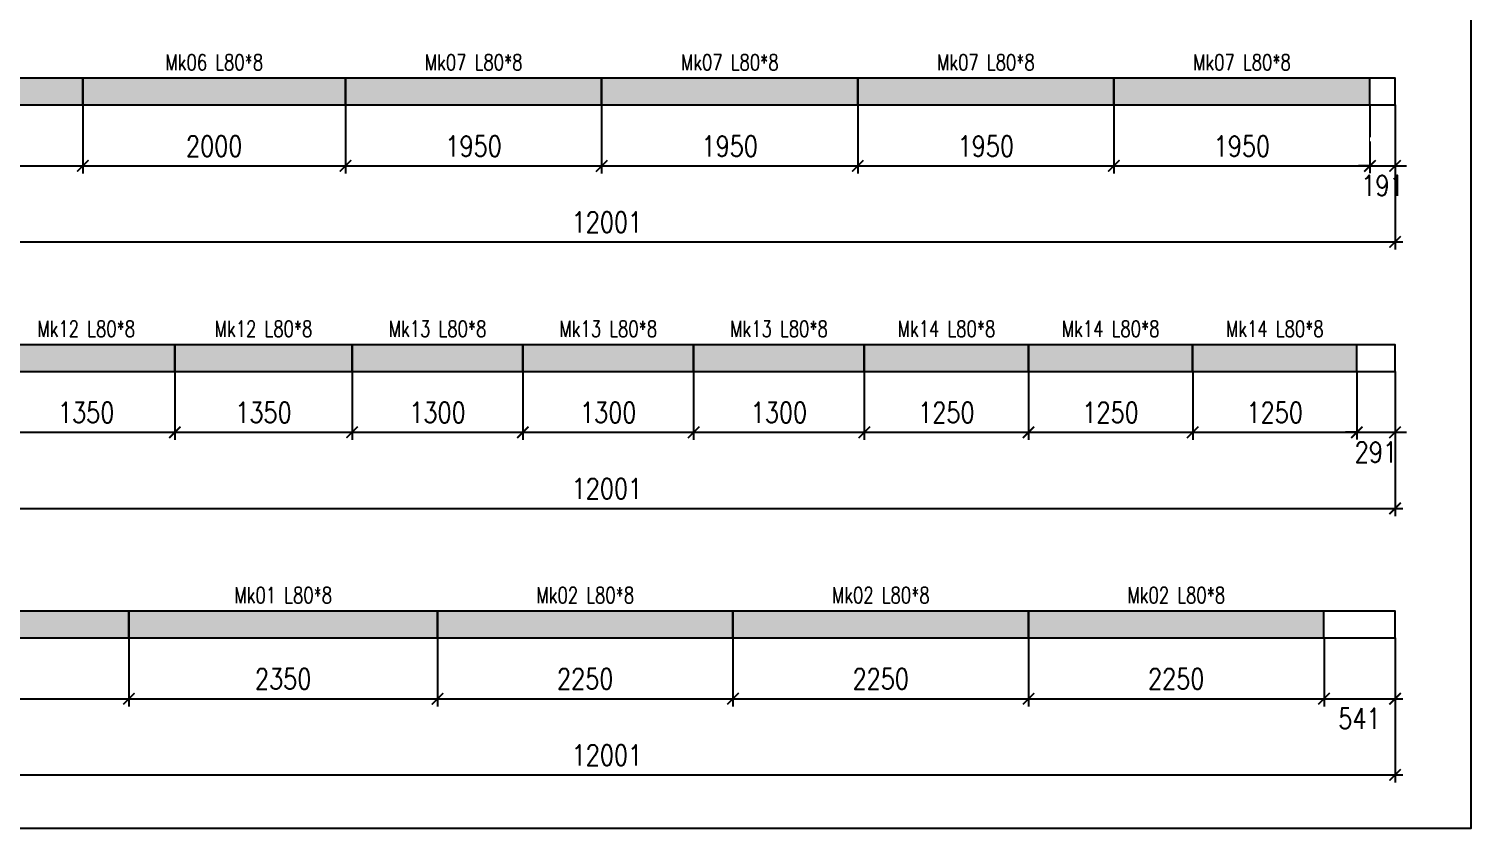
# Model space of a CAD drawing. Header units: millimetres. Extents: x -56 to 421004, y -1 to 91234.
# Drawn here: x 207586 to 218567, y 66235 to 72323 of the extents above; entities that cross this region are included whole.
import ezdxf
from ezdxf.enums import TextEntityAlignment as Align

# ---------------------------------------------------------------- set-up
doc = ezdxf.new("R2010")
doc.units = ezdxf.units.MM
doc.styles.add('EasyCutStyle', font='romans.shx', dxfattribs={"width": 0.8})
doc.styles.add('EasyCutStyleOptimezeBars', font='Romans.shx', dxfattribs={"width": 0.8})
doc.dimstyles.new('EasyCutDimOptimezeBars', dxfattribs={"dimscale": 57.971, "dimtxt": 2.7, "dimasz": 1.5, "dimexe": 1, "dimexo": 0, "dimgap": 1.25, "dimtad": 1, "dimdec": 1, "dimrnd": 0.5, "dimzin": 12, "dimdsep": 46, "dimtxsty": 'EasyCutStyleOptimezeBars', "dimblk": 'ARCHTICK', "dimblk1": 'ARCHTICK', "dimblk2": 'ARCHTICK', "dimcen": 1, "dimdle": 1, "dimclrd": 1, "dimclre": 1, "dimclrt": 3, "dimadec": 3, "dimazin": 0, "dimtfac": 1, "dimtdec": 1, "dimtix": 1, "dimtmove": 0, "dimatfit": 3, "dimfxl": 1, "dimtfill": 1, "dimtolj": 1, "dimtzin": 0, "dimarcsym": 0})

# ---------------------------------------------------------------- blocks, each defined once
blk = doc.blocks.new('_ArchTick')
at = {"color": 0, "linetype": 'ByBlock', "const_width": 0.15}
blk.add_lwpolyline([(-0.5, -0.5), (0.5, 0.5)], dxfattribs=at)
blk = doc.blocks.new('*D1271')
at = {"color": 1, "lineweight": -2}
for p, q in [((205997, 71743), (205997, 71221)), ((207997, 71743), (207997, 71221)), ((205939, 71279), (208055, 71279))]:
    blk.add_line(p, q, dxfattribs=at)
at = {"layer": 'Defpoints', "color": 0}
for p in [(205997, 71743), (207997, 71743), (207997, 71279)]:
    blk.add_point(p, dxfattribs=at)
at = {"color": 1, "lineweight": -2, "xscale": 86.9637, "yscale": 86.9637, "zscale": 86.9637, "rotation": 180}
blk.add_blockref('_ArchTick', (205997, 71279), dxfattribs=at)
at = {"color": 1, "lineweight": -2, "xscale": 86.9637, "yscale": 86.9637, "zscale": 86.9637}
blk.add_blockref('_ArchTick', (207997, 71279), dxfattribs=at)
at = {"color": 3, "insert": (206997, 71430), "char_height": 156.5, "attachment_point": 5, "style": 'EasyCutStyleOptimezeBars', "bg_fill": 3, "box_fill_scale": 1.1, "bg_fill_color": 256, "bg_fill_true_color": 13158600, "bg_fill_transparency": 6944336}
blk.add_mtext('\\A1;2000', dxfattribs=at)
blk = doc.blocks.new('*D1272')
at = {"color": 1, "lineweight": -2}
for p, q in [((207997, 71743), (207997, 71221)), ((209997, 71743), (209997, 71221)), ((207939, 71279), (210055, 71279))]:
    blk.add_line(p, q, dxfattribs=at)
at = {"layer": 'Defpoints', "color": 0}
for p in [(207997, 71743), (209997, 71743), (209997, 71279)]:
    blk.add_point(p, dxfattribs=at)
at = {"color": 1, "lineweight": -2, "xscale": 86.9637, "yscale": 86.9637, "zscale": 86.9637, "rotation": 180}
blk.add_blockref('_ArchTick', (207997, 71279), dxfattribs=at)
at = {"color": 1, "lineweight": -2, "xscale": 86.9637, "yscale": 86.9637, "zscale": 86.9637}
blk.add_blockref('_ArchTick', (209997, 71279), dxfattribs=at)
at = {"color": 3, "insert": (208997, 71430), "char_height": 156.5, "attachment_point": 5, "style": 'EasyCutStyleOptimezeBars', "bg_fill": 3, "box_fill_scale": 1.1, "bg_fill_color": 256, "bg_fill_true_color": 13158600, "bg_fill_transparency": 10862996}
blk.add_mtext('\\A1;2000', dxfattribs=at)
blk = doc.blocks.new('*D1273')
at = {"color": 1, "lineweight": -2}
for p, q in [((209997, 71743), (209997, 71221)), ((211947, 71743), (211947, 71221)), ((209939, 71279), (212005, 71279))]:
    blk.add_line(p, q, dxfattribs=at)
at = {"layer": 'Defpoints', "color": 0}
for p in [(209997, 71743), (211947, 71743), (211947, 71279)]:
    blk.add_point(p, dxfattribs=at)
at = {"color": 1, "lineweight": -2, "xscale": 86.9637, "yscale": 86.9637, "zscale": 86.9637, "rotation": 180}
blk.add_blockref('_ArchTick', (209997, 71279), dxfattribs=at)
at = {"color": 1, "lineweight": -2, "xscale": 86.9637, "yscale": 86.9637, "zscale": 86.9637}
blk.add_blockref('_ArchTick', (211947, 71279), dxfattribs=at)
at = {"color": 3, "insert": (210972, 71430), "char_height": 156.5, "attachment_point": 5, "style": 'EasyCutStyleOptimezeBars', "bg_fill": 3, "box_fill_scale": 1.1, "bg_fill_color": 256, "bg_fill_true_color": 13158600, "bg_fill_transparency": 5783820}
blk.add_mtext('\\A1;1950', dxfattribs=at)
blk = doc.blocks.new('*D1274')
at = {"color": 1, "lineweight": -2}
for p, q in [((211947, 71743), (211947, 71221)), ((213897, 71743), (213897, 71221)), ((211889, 71279), (213955, 71279))]:
    blk.add_line(p, q, dxfattribs=at)
at = {"layer": 'Defpoints', "color": 0}
for p in [(211947, 71743), (213897, 71743), (213897, 71279)]:
    blk.add_point(p, dxfattribs=at)
at = {"color": 1, "lineweight": -2, "xscale": 86.9637, "yscale": 86.9637, "zscale": 86.9637, "rotation": 180}
blk.add_blockref('_ArchTick', (211947, 71279), dxfattribs=at)
at = {"color": 1, "lineweight": -2, "xscale": 86.9637, "yscale": 86.9637, "zscale": 86.9637}
blk.add_blockref('_ArchTick', (213897, 71279), dxfattribs=at)
at = {"color": 3, "insert": (212922, 71430), "char_height": 156.5, "attachment_point": 5, "style": 'EasyCutStyleOptimezeBars', "bg_fill": 3, "box_fill_scale": 1.1, "bg_fill_color": 256, "bg_fill_true_color": 13158600, "bg_fill_transparency": 7929972}
blk.add_mtext('\\A1;1950', dxfattribs=at)
blk = doc.blocks.new('*D1275')
at = {"color": 1, "lineweight": -2}
for p, q in [((213897, 71743), (213897, 71221)), ((215847, 71743), (215847, 71221)), ((213839, 71279), (215905, 71279))]:
    blk.add_line(p, q, dxfattribs=at)
at = {"layer": 'Defpoints', "color": 0}
for p in [(213897, 71743), (215847, 71743), (215847, 71279)]:
    blk.add_point(p, dxfattribs=at)
at = {"color": 1, "lineweight": -2, "xscale": 86.9637, "yscale": 86.9637, "zscale": 86.9637, "rotation": 180}
blk.add_blockref('_ArchTick', (213897, 71279), dxfattribs=at)
at = {"color": 1, "lineweight": -2, "xscale": 86.9637, "yscale": 86.9637, "zscale": 86.9637}
blk.add_blockref('_ArchTick', (215847, 71279), dxfattribs=at)
at = {"color": 3, "insert": (214872, 71430), "char_height": 156.5, "attachment_point": 5, "style": 'EasyCutStyleOptimezeBars', "bg_fill": 3, "box_fill_scale": 1.1, "bg_fill_color": 256, "bg_fill_true_color": 13158600, "bg_fill_transparency": 6252140}
blk.add_mtext('\\A1;1950', dxfattribs=at)
blk = doc.blocks.new('*D1276')
at = {"color": 1, "lineweight": -2}
for p, q in [((215847, 71743), (215847, 71221)), ((217797, 71743), (217797, 71221)), ((215789, 71279), (217855, 71279))]:
    blk.add_line(p, q, dxfattribs=at)
at = {"layer": 'Defpoints', "color": 0}
for p in [(215847, 71743), (217797, 71743), (217797, 71279)]:
    blk.add_point(p, dxfattribs=at)
at = {"color": 1, "lineweight": -2, "xscale": 86.9637, "yscale": 86.9637, "zscale": 86.9637, "rotation": 180}
blk.add_blockref('_ArchTick', (215847, 71279), dxfattribs=at)
at = {"color": 1, "lineweight": -2, "xscale": 86.9637, "yscale": 86.9637, "zscale": 86.9637}
blk.add_blockref('_ArchTick', (217797, 71279), dxfattribs=at)
at = {"color": 3, "insert": (216822, 71430), "char_height": 156.5, "attachment_point": 5, "style": 'EasyCutStyleOptimezeBars', "bg_fill": 3, "box_fill_scale": 1.1, "bg_fill_color": 256, "bg_fill_true_color": 13158600, "bg_fill_transparency": 6616284}
blk.add_mtext('\\A1;1950', dxfattribs=at)
blk = doc.blocks.new('*D1277')
at = {"color": 1, "lineweight": -2}
for p, q in [((217797, 71743), (217797, 71221)), ((217988, 71743), (217988, 71221)), ((217797, 71279), (217710, 71279)), ((217797, 71279), (217988, 71279)), ((217988, 71279), (218075, 71279))]:
    blk.add_line(p, q, dxfattribs=at)
at = {"layer": 'Defpoints', "color": 0}
for p in [(217797, 71743), (217988, 71743), (217988, 71279)]:
    blk.add_point(p, dxfattribs=at)
at = {"color": 1, "lineweight": -2, "xscale": 86.9637, "yscale": 86.9637, "zscale": 86.9637}
blk.add_blockref('_ArchTick', (217797, 71279), dxfattribs=at)
at = {"color": 1, "lineweight": -2, "xscale": 86.9637, "yscale": 86.9637, "zscale": 86.9637, "rotation": 180}
blk.add_blockref('_ArchTick', (217988, 71279), dxfattribs=at)
at = {"color": 3, "char_height": 156.5, "attachment_point": 5, "style": 'EasyCutStyleOptimezeBars', "bg_fill": 3, "box_fill_scale": 1.1, "bg_fill_color": 256, "bg_fill_true_color": 13158600}
for s, insert, bg_fill_transparency in [('\\A1;', (217892, 71482), 6736508), ('\\A1;191', (217892, 71129), 6743052)]:
    blk.add_mtext(s, dxfattribs=dict(at, insert=insert, bg_fill_transparency=bg_fill_transparency))
blk = doc.blocks.new('*D1278')
at = {"color": 1, "lineweight": -2}
for p, q in [((205987, 71743), (205987, 70642)), ((217988, 71743), (217988, 70642)), ((205929, 70700), (218046, 70700))]:
    blk.add_line(p, q, dxfattribs=at)
at = {"layer": 'Defpoints', "color": 0}
for p in [(205987, 71743), (217988, 71743), (217988, 70700)]:
    blk.add_point(p, dxfattribs=at)
at = {"color": 1, "lineweight": -2, "xscale": 86.9637, "yscale": 86.9637, "zscale": 86.9637, "rotation": 180}
blk.add_blockref('_ArchTick', (205987, 70700), dxfattribs=at)
at = {"color": 1, "lineweight": -2, "xscale": 86.9637, "yscale": 86.9637, "zscale": 86.9637}
blk.add_blockref('_ArchTick', (217988, 70700), dxfattribs=at)
at = {"color": 3, "insert": (211987, 70850), "char_height": 156.5, "attachment_point": 5, "style": 'EasyCutStyleOptimezeBars', "bg_fill": 3, "box_fill_scale": 1.1, "bg_fill_color": 256, "bg_fill_true_color": 13158600, "bg_fill_transparency": 9117140}
blk.add_mtext('\\A1;12001', dxfattribs=at)
blk = doc.blocks.new('*D1281')
at = {"color": 1, "lineweight": -2}
for p, q in [((207347, 69714), (207347, 69192)), ((208697, 69714), (208697, 69192)), ((207289, 69250), (208755, 69250))]:
    blk.add_line(p, q, dxfattribs=at)
at = {"layer": 'Defpoints', "color": 0}
for p in [(207347, 69714), (208697, 69714), (208697, 69250)]:
    blk.add_point(p, dxfattribs=at)
at = {"color": 1, "lineweight": -2, "xscale": 86.9637, "yscale": 86.9637, "zscale": 86.9637, "rotation": 180}
blk.add_blockref('_ArchTick', (207347, 69250), dxfattribs=at)
at = {"color": 1, "lineweight": -2, "xscale": 86.9637, "yscale": 86.9637, "zscale": 86.9637}
blk.add_blockref('_ArchTick', (208697, 69250), dxfattribs=at)
at = {"color": 3, "insert": (208022, 69401), "char_height": 156.5, "attachment_point": 5, "style": 'EasyCutStyleOptimezeBars', "bg_fill": 3, "box_fill_scale": 1.1, "bg_fill_color": 256, "bg_fill_true_color": 13158600, "bg_fill_transparency": 7587980}
blk.add_mtext('\\A1;1350', dxfattribs=at)
blk = doc.blocks.new('*D1282')
at = {"color": 1, "lineweight": -2}
for p, q in [((208697, 69714), (208697, 69192)), ((210047, 69714), (210047, 69192)), ((208639, 69250), (210105, 69250))]:
    blk.add_line(p, q, dxfattribs=at)
at = {"layer": 'Defpoints', "color": 0}
for p in [(208697, 69714), (210047, 69714), (210047, 69250)]:
    blk.add_point(p, dxfattribs=at)
at = {"color": 1, "lineweight": -2, "xscale": 86.9637, "yscale": 86.9637, "zscale": 86.9637, "rotation": 180}
blk.add_blockref('_ArchTick', (208697, 69250), dxfattribs=at)
at = {"color": 1, "lineweight": -2, "xscale": 86.9637, "yscale": 86.9637, "zscale": 86.9637}
blk.add_blockref('_ArchTick', (210047, 69250), dxfattribs=at)
at = {"color": 3, "insert": (209372, 69401), "char_height": 156.5, "attachment_point": 5, "style": 'EasyCutStyleOptimezeBars', "bg_fill": 3, "box_fill_scale": 1.1, "bg_fill_color": 256, "bg_fill_true_color": 13158600, "bg_fill_transparency": 0}
blk.add_mtext('\\A1;1350', dxfattribs=at)
blk = doc.blocks.new('*D1283')
at = {"color": 1, "lineweight": -2}
for p, q in [((210047, 69714), (210047, 69192)), ((211347, 69714), (211347, 69192)), ((209989, 69250), (211405, 69250))]:
    blk.add_line(p, q, dxfattribs=at)
at = {"layer": 'Defpoints', "color": 0}
for p in [(210047, 69714), (211347, 69714), (211347, 69250)]:
    blk.add_point(p, dxfattribs=at)
at = {"color": 1, "lineweight": -2, "xscale": 86.9637, "yscale": 86.9637, "zscale": 86.9637, "rotation": 180}
blk.add_blockref('_ArchTick', (210047, 69250), dxfattribs=at)
at = {"color": 1, "lineweight": -2, "xscale": 86.9637, "yscale": 86.9637, "zscale": 86.9637}
blk.add_blockref('_ArchTick', (211347, 69250), dxfattribs=at)
at = {"color": 3, "insert": (210697, 69401), "char_height": 156.5, "attachment_point": 5, "style": 'EasyCutStyleOptimezeBars', "bg_fill": 3, "box_fill_scale": 1.1, "bg_fill_color": 256, "bg_fill_true_color": 13158600, "bg_fill_transparency": 5006320}
blk.add_mtext('\\A1;1300', dxfattribs=at)
blk = doc.blocks.new('*D1284')
at = {"color": 1, "lineweight": -2}
for p, q in [((211347, 69714), (211347, 69192)), ((212647, 69714), (212647, 69192)), ((211289, 69250), (212705, 69250))]:
    blk.add_line(p, q, dxfattribs=at)
at = {"layer": 'Defpoints', "color": 0}
for p in [(211347, 69714), (212647, 69714), (212647, 69250)]:
    blk.add_point(p, dxfattribs=at)
at = {"color": 1, "lineweight": -2, "xscale": 86.9637, "yscale": 86.9637, "zscale": 86.9637, "rotation": 180}
blk.add_blockref('_ArchTick', (211347, 69250), dxfattribs=at)
at = {"color": 1, "lineweight": -2, "xscale": 86.9637, "yscale": 86.9637, "zscale": 86.9637}
blk.add_blockref('_ArchTick', (212647, 69250), dxfattribs=at)
at = {"color": 3, "insert": (211997, 69401), "char_height": 156.5, "attachment_point": 5, "style": 'EasyCutStyleOptimezeBars', "bg_fill": 3, "box_fill_scale": 1.1, "bg_fill_color": 256, "bg_fill_true_color": 13158600, "bg_fill_transparency": 7606800}
blk.add_mtext('\\A1;1300', dxfattribs=at)
blk = doc.blocks.new('*D1285')
at = {"color": 1, "lineweight": -2}
for p, q in [((212647, 69714), (212647, 69192)), ((213947, 69714), (213947, 69192)), ((212589, 69250), (214005, 69250))]:
    blk.add_line(p, q, dxfattribs=at)
at = {"layer": 'Defpoints', "color": 0}
for p in [(212647, 69714), (213947, 69714), (213947, 69250)]:
    blk.add_point(p, dxfattribs=at)
at = {"color": 1, "lineweight": -2, "xscale": 86.9637, "yscale": 86.9637, "zscale": 86.9637, "rotation": 180}
blk.add_blockref('_ArchTick', (212647, 69250), dxfattribs=at)
at = {"color": 1, "lineweight": -2, "xscale": 86.9637, "yscale": 86.9637, "zscale": 86.9637}
blk.add_blockref('_ArchTick', (213947, 69250), dxfattribs=at)
at = {"color": 3, "insert": (213297, 69401), "char_height": 156.5, "attachment_point": 5, "style": 'EasyCutStyleOptimezeBars', "bg_fill": 3, "box_fill_scale": 1.1, "bg_fill_color": 256, "bg_fill_true_color": 13158600, "bg_fill_transparency": 7615328}
blk.add_mtext('\\A1;1300', dxfattribs=at)
blk = doc.blocks.new('*D1286')
at = {"color": 1, "lineweight": -2}
for p, q in [((213947, 69714), (213947, 69192)), ((215197, 69714), (215197, 69192)), ((213889, 69250), (215255, 69250))]:
    blk.add_line(p, q, dxfattribs=at)
at = {"layer": 'Defpoints', "color": 0}
for p in [(213947, 69714), (215197, 69714), (215197, 69250)]:
    blk.add_point(p, dxfattribs=at)
at = {"color": 1, "lineweight": -2, "xscale": 86.9637, "yscale": 86.9637, "zscale": 86.9637, "rotation": 180}
blk.add_blockref('_ArchTick', (213947, 69250), dxfattribs=at)
at = {"color": 1, "lineweight": -2, "xscale": 86.9637, "yscale": 86.9637, "zscale": 86.9637}
blk.add_blockref('_ArchTick', (215197, 69250), dxfattribs=at)
at = {"color": 3, "insert": (214572, 69401), "char_height": 156.5, "attachment_point": 5, "style": 'EasyCutStyleOptimezeBars', "bg_fill": 3, "box_fill_scale": 1.1, "bg_fill_color": 256, "bg_fill_true_color": 13158600, "bg_fill_transparency": 7623856}
blk.add_mtext('\\A1;1250', dxfattribs=at)
blk = doc.blocks.new('*D1287')
at = {"color": 1, "lineweight": -2}
for p, q in [((215197, 69714), (215197, 69192)), ((216447, 69714), (216447, 69192)), ((215139, 69250), (216505, 69250))]:
    blk.add_line(p, q, dxfattribs=at)
at = {"layer": 'Defpoints', "color": 0}
for p in [(215197, 69714), (216447, 69714), (216447, 69250)]:
    blk.add_point(p, dxfattribs=at)
at = {"color": 1, "lineweight": -2, "xscale": 86.9637, "yscale": 86.9637, "zscale": 86.9637, "rotation": 180}
blk.add_blockref('_ArchTick', (215197, 69250), dxfattribs=at)
at = {"color": 1, "lineweight": -2, "xscale": 86.9637, "yscale": 86.9637, "zscale": 86.9637}
blk.add_blockref('_ArchTick', (216447, 69250), dxfattribs=at)
at = {"color": 3, "insert": (215822, 69401), "char_height": 156.5, "attachment_point": 5, "style": 'EasyCutStyleOptimezeBars', "bg_fill": 3, "box_fill_scale": 1.1, "bg_fill_color": 256, "bg_fill_true_color": 13158600, "bg_fill_transparency": 5007504}
blk.add_mtext('\\A1;1250', dxfattribs=at)
blk = doc.blocks.new('*D1288')
at = {"color": 1, "lineweight": -2}
for p, q in [((216447, 69714), (216447, 69192)), ((217697, 69714), (217697, 69192)), ((216389, 69250), (217755, 69250))]:
    blk.add_line(p, q, dxfattribs=at)
at = {"layer": 'Defpoints', "color": 0}
for p in [(216447, 69714), (217697, 69714), (217697, 69250)]:
    blk.add_point(p, dxfattribs=at)
at = {"color": 1, "lineweight": -2, "xscale": 86.9637, "yscale": 86.9637, "zscale": 86.9637, "rotation": 180}
blk.add_blockref('_ArchTick', (216447, 69250), dxfattribs=at)
at = {"color": 1, "lineweight": -2, "xscale": 86.9637, "yscale": 86.9637, "zscale": 86.9637}
blk.add_blockref('_ArchTick', (217697, 69250), dxfattribs=at)
at = {"color": 3, "insert": (217072, 69401), "char_height": 156.5, "attachment_point": 5, "style": 'EasyCutStyleOptimezeBars', "bg_fill": 3, "box_fill_scale": 1.1, "bg_fill_color": 256, "bg_fill_true_color": 13158600, "bg_fill_transparency": 7639568}
blk.add_mtext('\\A1;1250', dxfattribs=at)
blk = doc.blocks.new('*D1289')
at = {"color": 1, "lineweight": -2}
for p, q in [((217697, 69714), (217697, 69192)), ((217988, 69714), (217988, 69192)), ((217697, 69250), (217610, 69250)), ((217697, 69250), (217988, 69250)), ((217988, 69250), (218075, 69250))]:
    blk.add_line(p, q, dxfattribs=at)
at = {"layer": 'Defpoints', "color": 0}
for p in [(217697, 69714), (217988, 69714), (217988, 69250)]:
    blk.add_point(p, dxfattribs=at)
at = {"color": 1, "lineweight": -2, "xscale": 86.9637, "yscale": 86.9637, "zscale": 86.9637}
blk.add_blockref('_ArchTick', (217697, 69250), dxfattribs=at)
at = {"color": 1, "lineweight": -2, "xscale": 86.9637, "yscale": 86.9637, "zscale": 86.9637, "rotation": 180}
blk.add_blockref('_ArchTick', (217988, 69250), dxfattribs=at)
at = {"color": 3, "char_height": 156.5, "attachment_point": 5, "style": 'EasyCutStyleOptimezeBars', "bg_fill": 3, "box_fill_scale": 1.1, "bg_fill_color": 256, "bg_fill_true_color": 13158600}
for s, insert, bg_fill_transparency in [('\\A1;', (217842, 69453), 4837207), ('\\A1;291', (217842, 69099), 0)]:
    blk.add_mtext(s, dxfattribs=dict(at, insert=insert, bg_fill_transparency=bg_fill_transparency))
blk = doc.blocks.new('*D1290')
at = {"color": 1, "lineweight": -2}
for p, q in [((205987, 69714), (205987, 68612)), ((217988, 69714), (217988, 68612)), ((205929, 68670), (218046, 68670))]:
    blk.add_line(p, q, dxfattribs=at)
at = {"layer": 'Defpoints', "color": 0}
for p in [(205987, 69714), (217988, 69714), (217988, 68670)]:
    blk.add_point(p, dxfattribs=at)
at = {"color": 1, "lineweight": -2, "xscale": 86.9637, "yscale": 86.9637, "zscale": 86.9637, "rotation": 180}
blk.add_blockref('_ArchTick', (205987, 68670), dxfattribs=at)
at = {"color": 1, "lineweight": -2, "xscale": 86.9637, "yscale": 86.9637, "zscale": 86.9637}
blk.add_blockref('_ArchTick', (217988, 68670), dxfattribs=at)
at = {"color": 3, "insert": (211987, 68821), "char_height": 156.5, "attachment_point": 5, "style": 'EasyCutStyleOptimezeBars', "bg_fill": 3, "box_fill_scale": 1.1, "bg_fill_color": 256, "bg_fill_true_color": 13158600, "bg_fill_transparency": 0}
blk.add_mtext('\\A1;12001', dxfattribs=at)
blk = doc.blocks.new('*D1292')
at = {"color": 1, "lineweight": -2}
for p, q in [((205997, 67685), (205997, 67163)), ((208347, 67685), (208347, 67163)), ((205939, 67221), (208405, 67221))]:
    blk.add_line(p, q, dxfattribs=at)
at = {"layer": 'Defpoints', "color": 0}
for p in [(205997, 67685), (208347, 67685), (208347, 67221)]:
    blk.add_point(p, dxfattribs=at)
at = {"color": 1, "lineweight": -2, "xscale": 86.9637, "yscale": 86.9637, "zscale": 86.9637, "rotation": 180}
blk.add_blockref('_ArchTick', (205997, 67221), dxfattribs=at)
at = {"color": 1, "lineweight": -2, "xscale": 86.9637, "yscale": 86.9637, "zscale": 86.9637}
blk.add_blockref('_ArchTick', (208347, 67221), dxfattribs=at)
at = {"color": 3, "insert": (207172, 67372), "char_height": 156.5, "attachment_point": 5, "style": 'EasyCutStyleOptimezeBars', "bg_fill": 3, "box_fill_scale": 1.1, "bg_fill_color": 256, "bg_fill_true_color": 13158600, "bg_fill_transparency": 10875896}
blk.add_mtext('\\A1;2350', dxfattribs=at)
blk = doc.blocks.new('*D1293')
at = {"color": 1, "lineweight": -2}
for p, q in [((208347, 67685), (208347, 67163)), ((210697, 67685), (210697, 67163)), ((208289, 67221), (210755, 67221))]:
    blk.add_line(p, q, dxfattribs=at)
at = {"layer": 'Defpoints', "color": 0}
for p in [(208347, 67685), (210697, 67685), (210697, 67221)]:
    blk.add_point(p, dxfattribs=at)
at = {"color": 1, "lineweight": -2, "xscale": 86.9637, "yscale": 86.9637, "zscale": 86.9637, "rotation": 180}
blk.add_blockref('_ArchTick', (208347, 67221), dxfattribs=at)
at = {"color": 1, "lineweight": -2, "xscale": 86.9637, "yscale": 86.9637, "zscale": 86.9637}
blk.add_blockref('_ArchTick', (210697, 67221), dxfattribs=at)
at = {"color": 3, "insert": (209522, 67372), "char_height": 156.5, "attachment_point": 5, "style": 'EasyCutStyleOptimezeBars', "bg_fill": 3, "box_fill_scale": 1.1, "bg_fill_color": 256, "bg_fill_true_color": 13158600, "bg_fill_transparency": 7850560}
blk.add_mtext('\\A1;2350', dxfattribs=at)
blk = doc.blocks.new('*D1294')
at = {"color": 1, "lineweight": -2}
for p, q in [((210697, 67685), (210697, 67163)), ((212947, 67685), (212947, 67163)), ((210639, 67221), (213005, 67221))]:
    blk.add_line(p, q, dxfattribs=at)
at = {"layer": 'Defpoints', "color": 0}
for p in [(210697, 67685), (212947, 67685), (212947, 67221)]:
    blk.add_point(p, dxfattribs=at)
at = {"color": 1, "lineweight": -2, "xscale": 86.9637, "yscale": 86.9637, "zscale": 86.9637, "rotation": 180}
blk.add_blockref('_ArchTick', (210697, 67221), dxfattribs=at)
at = {"color": 1, "lineweight": -2, "xscale": 86.9637, "yscale": 86.9637, "zscale": 86.9637}
blk.add_blockref('_ArchTick', (212947, 67221), dxfattribs=at)
at = {"color": 3, "insert": (211822, 67372), "char_height": 156.5, "attachment_point": 5, "style": 'EasyCutStyleOptimezeBars', "bg_fill": 3, "box_fill_scale": 1.1, "bg_fill_color": 256, "bg_fill_true_color": 13158600, "bg_fill_transparency": 10875896}
blk.add_mtext('\\A1;2250', dxfattribs=at)
blk = doc.blocks.new('*D1295')
at = {"color": 1, "lineweight": -2}
for p, q in [((212947, 67685), (212947, 67163)), ((215197, 67685), (215197, 67163)), ((212889, 67221), (215255, 67221))]:
    blk.add_line(p, q, dxfattribs=at)
at = {"layer": 'Defpoints', "color": 0}
for p in [(212947, 67685), (215197, 67685), (215197, 67221)]:
    blk.add_point(p, dxfattribs=at)
at = {"color": 1, "lineweight": -2, "xscale": 86.9637, "yscale": 86.9637, "zscale": 86.9637, "rotation": 180}
blk.add_blockref('_ArchTick', (212947, 67221), dxfattribs=at)
at = {"color": 1, "lineweight": -2, "xscale": 86.9637, "yscale": 86.9637, "zscale": 86.9637}
blk.add_blockref('_ArchTick', (215197, 67221), dxfattribs=at)
at = {"color": 3, "insert": (214072, 67372), "char_height": 156.5, "attachment_point": 5, "style": 'EasyCutStyleOptimezeBars', "bg_fill": 3, "box_fill_scale": 1.1, "bg_fill_color": 256, "bg_fill_true_color": 13158600, "bg_fill_transparency": 5169944}
blk.add_mtext('\\A1;2250', dxfattribs=at)
blk = doc.blocks.new('*D1296')
at = {"color": 1, "lineweight": -2}
for p, q in [((215197, 67685), (215197, 67163)), ((217447, 67685), (217447, 67163)), ((215139, 67221), (217505, 67221))]:
    blk.add_line(p, q, dxfattribs=at)
at = {"layer": 'Defpoints', "color": 0}
for p in [(215197, 67685), (217447, 67685), (217447, 67221)]:
    blk.add_point(p, dxfattribs=at)
at = {"color": 1, "lineweight": -2, "xscale": 86.9637, "yscale": 86.9637, "zscale": 86.9637, "rotation": 180}
blk.add_blockref('_ArchTick', (215197, 67221), dxfattribs=at)
at = {"color": 1, "lineweight": -2, "xscale": 86.9637, "yscale": 86.9637, "zscale": 86.9637}
blk.add_blockref('_ArchTick', (217447, 67221), dxfattribs=at)
at = {"color": 3, "insert": (216322, 67372), "char_height": 156.5, "attachment_point": 5, "style": 'EasyCutStyleOptimezeBars', "bg_fill": 3, "box_fill_scale": 1.1, "bg_fill_color": 256, "bg_fill_true_color": 13158600, "bg_fill_transparency": 10876412}
blk.add_mtext('\\A1;2250', dxfattribs=at)
blk = doc.blocks.new('*D1297')
at = {"color": 1, "lineweight": -2}
for p, q in [((217447, 67685), (217447, 67163)), ((217988, 67685), (217988, 67163)), ((217389, 67221), (218046, 67221))]:
    blk.add_line(p, q, dxfattribs=at)
at = {"layer": 'Defpoints', "color": 0}
for p in [(217447, 67685), (217988, 67685), (217988, 67221)]:
    blk.add_point(p, dxfattribs=at)
at = {"color": 1, "lineweight": -2, "xscale": 86.9637, "yscale": 86.9637, "zscale": 86.9637, "rotation": 180}
blk.add_blockref('_ArchTick', (217447, 67221), dxfattribs=at)
at = {"color": 1, "lineweight": -2, "xscale": 86.9637, "yscale": 86.9637, "zscale": 86.9637}
blk.add_blockref('_ArchTick', (217988, 67221), dxfattribs=at)
at = {"color": 3, "insert": (217717, 67424), "char_height": 156.5, "attachment_point": 5, "style": 'EasyCutStyleOptimezeBars', "bg_fill": 3, "box_fill_scale": 1.1, "bg_fill_color": 256, "bg_fill_true_color": 13158600, "bg_fill_transparency": 4837207}
blk.add_mtext('\\A1;', dxfattribs=at)
at = {"color": 3, "insert": (217717, 67070), "char_height": 156.5, "attachment_point": 5, "style": 'EasyCutStyleOptimezeBars', "bg_fill": 3, "box_fill_scale": 1.1, "bg_fill_color": 256, "bg_fill_true_color": 13158600, "bg_fill_transparency": 0}
blk.add_mtext('\\A1;541', dxfattribs=at)
blk = doc.blocks.new('*D1298')
at = {"color": 1, "lineweight": -2}
for p, q in [((205987, 67685), (205987, 66583)), ((217988, 67685), (217988, 66583)), ((205929, 66641), (218046, 66641))]:
    blk.add_line(p, q, dxfattribs=at)
at = {"layer": 'Defpoints', "color": 0}
for p in [(205987, 67685), (217988, 67685), (217988, 66641)]:
    blk.add_point(p, dxfattribs=at)
at = {"color": 1, "lineweight": -2, "xscale": 86.9637, "yscale": 86.9637, "zscale": 86.9637, "rotation": 180}
blk.add_blockref('_ArchTick', (205987, 66641), dxfattribs=at)
at = {"color": 1, "lineweight": -2, "xscale": 86.9637, "yscale": 86.9637, "zscale": 86.9637}
blk.add_blockref('_ArchTick', (217988, 66641), dxfattribs=at)
at = {"color": 3, "insert": (211987, 66792), "char_height": 156.5, "attachment_point": 5, "style": 'EasyCutStyleOptimezeBars', "bg_fill": 3, "box_fill_scale": 1.1, "bg_fill_color": 256, "bg_fill_true_color": 13158600, "bg_fill_transparency": 5172584}
blk.add_mtext('\\A1;12001', dxfattribs=at)

msp = doc.modelspace()

# ---------------------------------------------------------------- linework, layer by layer
at = {"color": 5}
msp.add_lwpolyline([(201348.56, 66235.37), (218567.37, 66235.37), (218567.37, 78410.29), (201348.56, 78410.29)], close=True, dxfattribs=at)
at = {"color": 231, "true_color": 0xfd58be}
for points in [[(205986.62, 71743.08), (217987.62, 71743.08), (217987.62, 71945.99), (205986.62, 71945.99)], [(205986.62, 69713.92), (217987.62, 69713.92), (217987.62, 69916.84), (205986.62, 69916.84)], [(205986.62, 67684.77), (217987.62, 67684.77), (217987.62, 67887.68), (205986.62, 67887.68)]]:
    msp.add_lwpolyline(points, close=True, dxfattribs=at)
at = {"color": 7}
for points in [[(205996.62, 71743.08), (207996.62, 71743.08), (207996.62, 71945.99), (205996.62, 71945.99)], [(207996.62, 71743.08), (209996.62, 71743.08), (209996.62, 71945.99), (207996.62, 71945.99)], [(209996.62, 71743.08), (211946.62, 71743.08), (211946.62, 71945.99), (209996.62, 71945.99)], [(211946.62, 71743.08), (213896.62, 71743.08), (213896.62, 71945.99), (211946.62, 71945.99)], [(213896.62, 71743.08), (215846.62, 71743.08), (215846.62, 71945.99), (213896.62, 71945.99)], [(215846.62, 71743.08), (217796.62, 71743.08), (217796.62, 71945.99), (215846.62, 71945.99)], [(207346.62, 69713.92), (208696.62, 69713.92), (208696.62, 69916.84), (207346.62, 69916.84)], [(208696.62, 69713.92), (210046.62, 69713.92), (210046.62, 69916.84), (208696.62, 69916.84)], [(210046.62, 69713.92), (211346.62, 69713.92), (211346.62, 69916.84), (210046.62, 69916.84)], [(211346.62, 69713.92), (212646.62, 69713.92), (212646.62, 69916.84), (211346.62, 69916.84)], [(212646.62, 69713.92), (213946.62, 69713.92), (213946.62, 69916.84), (212646.62, 69916.84)], [(213946.62, 69713.92), (215196.62, 69713.92), (215196.62, 69916.84), (213946.62, 69916.84)], [(215196.62, 69713.92), (216446.62, 69713.92), (216446.62, 69916.84), (215196.62, 69916.84)], [(216446.62, 69713.92), (217696.62, 69713.92), (217696.62, 69916.84), (216446.62, 69916.84)], [(205996.62, 67684.77), (208346.62, 67684.77), (208346.62, 67887.68), (205996.62, 67887.68)], [(208346.62, 67684.77), (210696.62, 67684.77), (210696.62, 67887.68), (208346.62, 67887.68)], [(210696.62, 67684.77), (212946.62, 67684.77), (212946.62, 67887.68), (210696.62, 67887.68)], [(212946.62, 67684.77), (215196.62, 67684.77), (215196.62, 67887.68), (212946.62, 67887.68)], [(215196.62, 67684.77), (217446.62, 67684.77), (217446.62, 67887.68), (215196.62, 67887.68)]]:
    msp.add_lwpolyline(points, close=True, dxfattribs=at)
at = {"color": 54, "true_color": 0xa19317}
for points in [[(205996.62, 71743.08), (207996.62, 71743.08), (205996.62, 71945.99), (207996.62, 71945.99)], [(207996.62, 71743.08), (209996.62, 71743.08), (207996.62, 71945.99), (209996.62, 71945.99)]]:
    msp.add_solid(points, dxfattribs=at)
at = {"color": 54, "true_color": 0xa08f17}
for points in [[(209996.62, 71743.08), (211946.62, 71743.08), (209996.62, 71945.99), (211946.62, 71945.99)], [(211946.62, 71743.08), (213896.62, 71743.08), (211946.62, 71945.99), (213896.62, 71945.99)], [(213896.62, 71743.08), (215846.62, 71743.08), (213896.62, 71945.99), (215846.62, 71945.99)], [(215846.62, 71743.08), (217796.62, 71743.08), (215846.62, 71945.99), (217796.62, 71945.99)]]:
    msp.add_solid(points, dxfattribs=at)
at = {"color": 44, "true_color": 0x976517}
for points in [[(207346.62, 69713.92), (208696.62, 69713.92), (207346.62, 69916.84), (208696.62, 69916.84)], [(208696.62, 69713.92), (210046.62, 69713.92), (208696.62, 69916.84), (210046.62, 69916.84)]]:
    msp.add_solid(points, dxfattribs=at)
at = {"color": 44, "true_color": 0x966117}
for points in [[(210046.62, 69713.92), (211346.62, 69713.92), (210046.62, 69916.84), (211346.62, 69916.84)], [(211346.62, 69713.92), (212646.62, 69713.92), (211346.62, 69916.84), (212646.62, 69916.84)], [(212646.62, 69713.92), (213946.62, 69713.92), (212646.62, 69916.84), (213946.62, 69916.84)]]:
    msp.add_solid(points, dxfattribs=at)
at = {"color": 34, "true_color": 0x955e17}
for points in [[(213946.62, 69713.92), (215196.62, 69713.92), (213946.62, 69916.84), (215196.62, 69916.84)], [(215196.62, 69713.92), (216446.62, 69713.92), (215196.62, 69916.84), (216446.62, 69916.84)], [(216446.62, 69713.92), (217696.62, 69713.92), (216446.62, 69916.84), (217696.62, 69916.84)]]:
    msp.add_solid(points, dxfattribs=at)
at = {"color": 54, "true_color": 0x9fa717}
for points in [[(205996.62, 67684.77), (208346.62, 67684.77), (205996.62, 67887.68), (208346.62, 67887.68)], [(208346.62, 67684.77), (210696.62, 67684.77), (208346.62, 67887.68), (210696.62, 67887.68)]]:
    msp.add_solid(points, dxfattribs=at)
at = {"color": 54, "true_color": 0xa4a517}
for points in [[(210696.62, 67684.77), (212946.62, 67684.77), (210696.62, 67887.68), (212946.62, 67887.68)], [(212946.62, 67684.77), (215196.62, 67684.77), (212946.62, 67887.68), (215196.62, 67887.68)], [(215196.62, 67684.77), (217446.62, 67684.77), (215196.62, 67887.68), (217446.62, 67887.68)]]:
    msp.add_solid(points, dxfattribs=at)

# ---------------------------------------------------------------- texts
at = {"style": 'EasyCutStyle', "width": 0.75}
for s, p in [('Mk06 L80*8', (208997.62, 72006.87)), ('Mk07 L80*8', (210972.62, 72006.87)), ('Mk07 L80*8', (212922.62, 72006.87)), ('Mk07 L80*8', (214872.62, 72006.87)), ('Mk07 L80*8', (216822.62, 72006.87)), ('Mk12 L80*8', (208022.62, 69977.71)), ('Mk12 L80*8', (209372.62, 69977.71)), ('Mk13 L80*8', (210697.62, 69977.71)), ('Mk13 L80*8', (211997.62, 69977.71)), ('Mk13 L80*8', (213297.62, 69977.71)), ('Mk14 L80*8', (214572.62, 69977.71)), ('Mk14 L80*8', (215822.62, 69977.71)), ('Mk14 L80*8', (217072.62, 69977.71)), ('Mk01 L80*8', (209522.62, 67948.56)), ('Mk02 L80*8', (211822.62, 67948.56)), ('Mk02 L80*8', (214072.62, 67948.56)), ('Mk02 L80*8', (216322.62, 67948.56))]:
    msp.add_text(s, height=121.749, dxfattribs=at).set_placement(p, align=Align.CENTER)

# ---------------------------------------------------------------- next in the draw order: dimensions: what is measured, and where the dimension line sits
for base, p1, p2, picture, middle in [((207996.62, 71279.27), (205996.62, 71743.08), (207996.62, 71743.08), '*D1271', (206996.62, 71430.01)), ((208696.62, 69250.12), (207346.62, 69713.92), (208696.62, 69713.92), '*D1281', (208021.62, 69400.85)), ((208346.62, 67220.96), (205996.62, 67684.77), (208346.62, 67684.77), '*D1292', (207171.62, 67371.7))]:
    dim = msp.add_linear_dim(base=base, p1=p1, p2=p2, dimstyle='EasyCutDimOptimezeBars', override={"dimscale": 57.9758, "dimtad": 1})
    dim.commit()
    dim.dimension.update_dxf_attribs({"geometry": picture, "text_midpoint": middle})

# ---------------------------------------------------------------- next in the draw order: dimensions: what is measured, and where the dimension line sits
for base, p1, p2, picture, middle in [((209996.62, 71279.27), (207996.62, 71743.08), (209996.62, 71743.08), '*D1272', (208996.62, 71430.01)), ((210046.62, 69250.12), (208696.62, 69713.92), (210046.62, 69713.92), '*D1282', (209371.62, 69400.85)), ((210696.62, 67220.96), (208346.62, 67684.77), (210696.62, 67684.77), '*D1293', (209521.62, 67371.7))]:
    dim = msp.add_linear_dim(base=base, p1=p1, p2=p2, dimstyle='EasyCutDimOptimezeBars', override={"dimscale": 57.9758, "dimtad": 1})
    dim.commit()
    dim.dimension.update_dxf_attribs({"geometry": picture, "text_midpoint": middle})

# ---------------------------------------------------------------- next in the draw order: dimensions: what is measured, and where the dimension line sits
for base, p1, p2, picture, middle in [((211946.62, 71279.27), (209996.62, 71743.08), (211946.62, 71743.08), '*D1273', (210971.62, 71430.01)), ((211346.62, 69250.12), (210046.62, 69713.92), (211346.62, 69713.92), '*D1283', (210696.62, 69400.85)), ((212946.62, 67220.96), (210696.62, 67684.77), (212946.62, 67684.77), '*D1294', (211821.62, 67371.7))]:
    dim = msp.add_linear_dim(base=base, p1=p1, p2=p2, dimstyle='EasyCutDimOptimezeBars', override={"dimscale": 57.9758, "dimtad": 1})
    dim.commit()
    dim.dimension.update_dxf_attribs({"geometry": picture, "text_midpoint": middle})

# ---------------------------------------------------------------- next in the draw order: dimensions: what is measured, and where the dimension line sits
for base, p1, p2, picture, middle in [((213896.62, 71279.27), (211946.62, 71743.08), (213896.62, 71743.08), '*D1274', (212921.62, 71430.01)), ((212646.62, 69250.12), (211346.62, 69713.92), (212646.62, 69713.92), '*D1284', (211996.62, 69400.85)), ((215196.62, 67220.96), (212946.62, 67684.77), (215196.62, 67684.77), '*D1295', (214071.62, 67371.7))]:
    dim = msp.add_linear_dim(base=base, p1=p1, p2=p2, dimstyle='EasyCutDimOptimezeBars', override={"dimscale": 57.9758, "dimtad": 1})
    dim.commit()
    dim.dimension.update_dxf_attribs({"geometry": picture, "text_midpoint": middle})

# ---------------------------------------------------------------- next in the draw order: dimensions: what is measured, and where the dimension line sits
for base, p1, p2, picture, middle in [((215846.62, 71279.27), (213896.62, 71743.08), (215846.62, 71743.08), '*D1275', (214871.62, 71430.01)), ((213946.62, 69250.12), (212646.62, 69713.92), (213946.62, 69713.92), '*D1285', (213296.62, 69400.85)), ((217446.62, 67220.96), (215196.62, 67684.77), (217446.62, 67684.77), '*D1296', (216321.62, 67371.7))]:
    dim = msp.add_linear_dim(base=base, p1=p1, p2=p2, dimstyle='EasyCutDimOptimezeBars', override={"dimscale": 57.9758, "dimtad": 1})
    dim.commit()
    dim.dimension.update_dxf_attribs({"geometry": picture, "text_midpoint": middle})

# ---------------------------------------------------------------- next in the draw order: dimensions: what is measured, and where the dimension line sits
for base, p1, p2, picture, middle in [((217796.62, 71279.27), (215846.62, 71743.08), (217796.62, 71743.08), '*D1276', (216821.62, 71430.01)), ((215196.62, 69250.12), (213946.62, 69713.92), (215196.62, 69713.92), '*D1286', (214571.62, 69400.85))]:
    dim = msp.add_linear_dim(base=base, p1=p1, p2=p2, dimstyle='EasyCutDimOptimezeBars', override={"dimscale": 57.9758, "dimtad": 1})
    dim.commit()
    dim.dimension.update_dxf_attribs({"geometry": picture, "text_midpoint": middle})
dim = msp.add_linear_dim(base=(217987.62, 67220.96), p1=(217446.62, 67684.77), p2=(217987.62, 67684.77), text='\\X<>', dimstyle='EasyCutDimOptimezeBars', override={"dimscale": 57.9758})
dim.commit()
dim.dimension.update_dxf_attribs({"geometry": '*D1297', "text_midpoint": (217717.12, 67220.96)})

# ---------------------------------------------------------------- next in the draw order: dimensions: what is measured, and where the dimension line sits
dim = msp.add_linear_dim(base=(217987.62, 71279.27), p1=(217796.62, 71743.08), p2=(217987.62, 71743.08), text='\\X<>', dimstyle='EasyCutDimOptimezeBars', override={"dimscale": 57.9758})
dim.commit()
dim.dimension.update_dxf_attribs({"geometry": '*D1277', "text_midpoint": (217892.12, 71279.27)})
for base, p1, p2, picture, middle in [((216446.62, 69250.12), (215196.62, 69713.92), (216446.62, 69713.92), '*D1287', (215821.62, 69400.85)), ((217987.62, 66641.2), (205986.62, 67684.77), (217987.62, 67684.77), '*D1298', (211987.12, 66791.94))]:
    dim = msp.add_linear_dim(base=base, p1=p1, p2=p2, dimstyle='EasyCutDimOptimezeBars', override={"dimscale": 57.9758, "dimtad": 1})
    dim.commit()
    dim.dimension.update_dxf_attribs({"geometry": picture, "text_midpoint": middle})

# ---------------------------------------------------------------- next in the draw order: dimensions: what is measured, and where the dimension line sits
for base, p1, p2, picture, middle in [((217987.62, 70699.51), (205986.62, 71743.08), (217987.62, 71743.08), '*D1278', (211987.12, 70850.25)), ((217696.62, 69250.12), (216446.62, 69713.92), (217696.62, 69713.92), '*D1288', (217071.62, 69400.85))]:
    dim = msp.add_linear_dim(base=base, p1=p1, p2=p2, dimstyle='EasyCutDimOptimezeBars', override={"dimscale": 57.9758, "dimtad": 1})
    dim.commit()
    dim.dimension.update_dxf_attribs({"geometry": picture, "text_midpoint": middle})

# ---------------------------------------------------------------- next in the draw order: dimensions: what is measured, and where the dimension line sits
dim = msp.add_linear_dim(base=(217987.62, 69250.12), p1=(217696.62, 69713.92), p2=(217987.62, 69713.92), text='\\X<>', dimstyle='EasyCutDimOptimezeBars', override={"dimscale": 57.9758})
dim.commit()
dim.dimension.update_dxf_attribs({"geometry": '*D1289', "text_midpoint": (217842.12, 69250.12)})

# ---------------------------------------------------------------- next in the draw order: dimensions: what is measured, and where the dimension line sits
dim = msp.add_linear_dim(base=(217987.62, 68670.36), p1=(205986.62, 69713.92), p2=(217987.62, 69713.92), dimstyle='EasyCutDimOptimezeBars', override={"dimscale": 57.9758, "dimtad": 1})
dim.commit()
dim.dimension.update_dxf_attribs({"geometry": '*D1290', "text_midpoint": (211987.12, 68821.1)})

doc.saveas('drawing.dxf')
